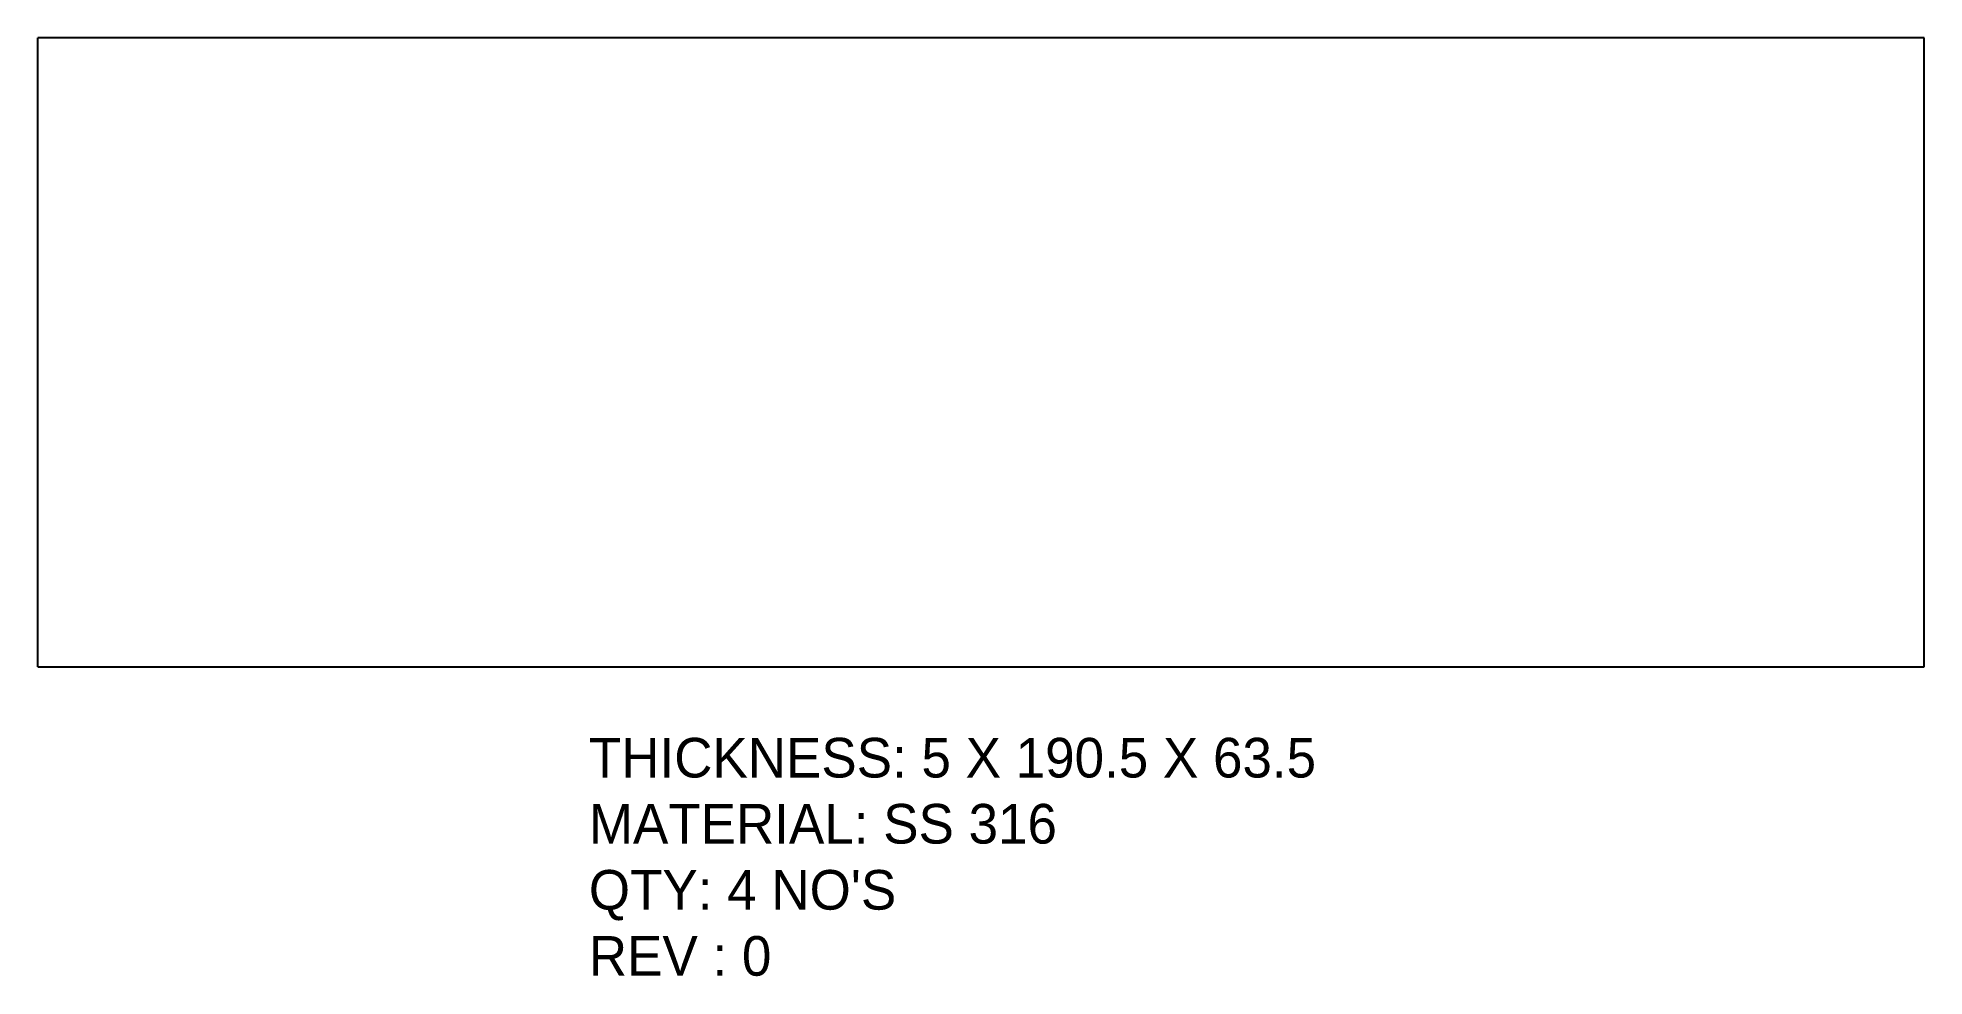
# Model space of a CAD drawing. Header units: inches. Extents: x 2363 to 2553, y 26 to 120.
import ezdxf

# ---------------------------------------------------------------- set-up
doc = ezdxf.new("R2010")
doc.units = ezdxf.units.IN
doc.header["$MEASUREMENT"] = 0
doc.layers.add('LaserCutting', color=3, linetype='Continuous')

msp = doc.modelspace()

# ---------------------------------------------------------------- linework, layer by layer
at = {"layer": 'LaserCutting'}
for p, q in [((2553.48, 120.32), (2362.98, 120.32)), ((2362.98, 56.82), (2362.98, 120.32)), ((2553.48, 56.82), (2553.48, 120.32)), ((2362.98, 56.82), (2553.48, 56.82))]:
    msp.add_line(p, q, dxfattribs=at)

# ---------------------------------------------------------------- texts
at = {"layer": 'LaserCutting', "insert": (2418.63, 49.66), "char_height": 4, "width": 174.5146, "attachment_point": 1}
msp.add_mtext("{\\fCentury Gothic|b0|i0|c0|p18;THICKNESS: 5 X 190.5 X 63.5\\PMATERIAL: SS 316\\PQTY: 4 NO'S\\PREV : 0}", dxfattribs=at)

doc.saveas('drawing.dxf')
